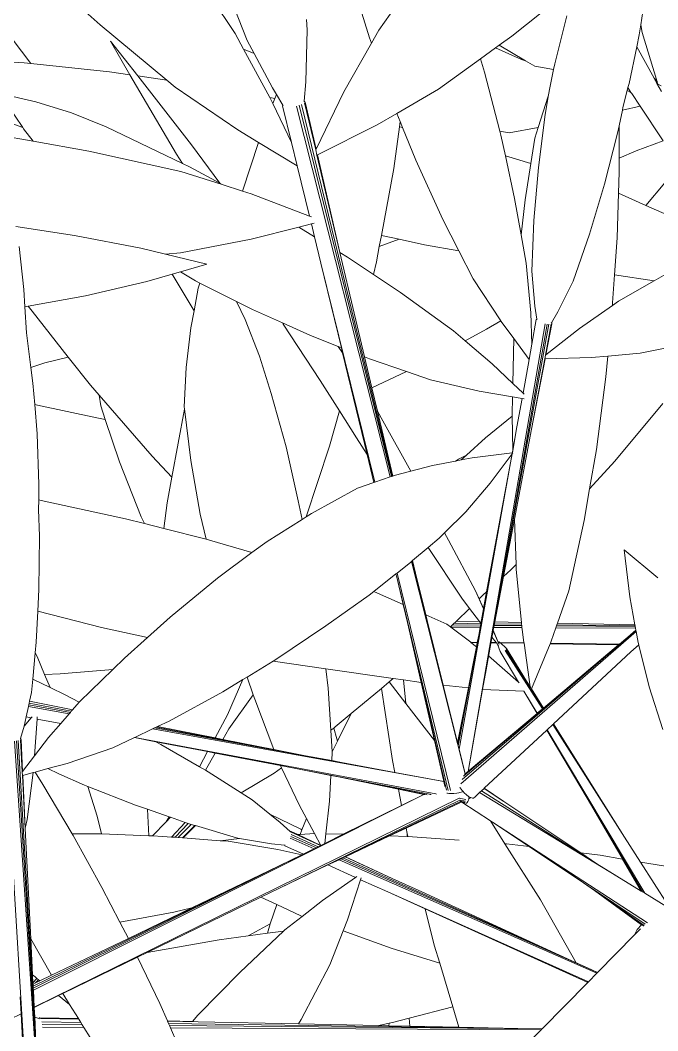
# Model space of a CAD drawing. Header units: millimetres. Extents: x 17 to 218440, y 21 to 53693.
# Drawn here: x 37611 to 37743.6, y 25569.2 to 25779.5 of the extents above; entities that cross this region are included whole.
import ezdxf

# ---------------------------------------------------------------- set-up
doc = ezdxf.new("R2010")
doc.units = ezdxf.units.MM
doc.header["$MEASUREMENT"] = 0
doc.layers.add('Edges', color=7, linetype='Continuous', lineweight=18)

# ---------------------------------------------------------------- blocks, each defined once
blk = doc.blocks.new('BAMBOOPLAN')
at = {"layer": 'Edges'}
for p, q in [((3.9965, 7.2638), (4.1568, 7.0233)), ((4.7384, 7.2533), (4.5832, 7.0334)), ((3.545, 7.2378), (3.7554, 7.0493)), ((4.1096, 7.2121), (4.1923, 7.0028)), ((4.499, 7.1957), (4.5559, 7.0104)), ((5.3798, 7.1674), (5.3618, 7.0491)), ((5.1048, 7.1164), (4.9785, 7.016)), ((4.3681, 7.0657), (4.3709, 7.0351)), ((5.1426, 7.0765), (5.1062, 6.9331)), ((3.4656, 7.0443), (3.5491, 6.9341)), ((3.7554, 7.0493), (3.9538, 6.8851)), ((4.3709, 7.0351), (4.3666, 6.88)), ((4.5832, 7.0334), (4.5614, 6.9948)), ((5.3618, 7.0491), (5.3573, 7.02)), ((5.3618, 7.0491), (5.3666, 7.0272)), ((4.1568, 7.0233), (4.1817, 6.9773)), ((4.1923, 7.0028), (4.2128, 6.9642)), ((4.5559, 7.0104), (4.5614, 6.9948)), ((4.9785, 7.016), (4.9408, 6.9887)), ((5.3573, 7.02), (5.3499, 6.9842)), ((5.3666, 7.0272), (5.4086, 6.8874)), ((3.7863, 7.0008), (3.844, 6.9007)), ((3.7863, 7.0008), (3.8671, 6.8974)), ((4.1817, 6.9773), (4.2128, 6.9642)), ((4.1817, 6.9773), (4.2598, 6.8331)), ((4.5614, 6.9948), (4.48, 6.8501)), ((4.9304, 6.9811), (4.8855, 6.9485)), ((4.9408, 6.9887), (4.9304, 6.9811)), ((4.9304, 6.9811), (5.0072, 6.9461)), ((4.9408, 6.9887), (5.0191, 6.9428)), ((5.3499, 6.9842), (5.3271, 6.8751)), ((5.3499, 6.9842), (5.4015, 6.8914)), ((3.2764, 6.9535), (3.5294, 6.9362)), ((4.2128, 6.9642), (4.2671, 6.862)), ((4.8855, 6.9485), (4.7607, 6.8579)), ((4.8855, 6.9485), (4.8977, 6.9087)), ((5.0072, 6.9461), (5.0191, 6.9428)), ((5.0191, 6.9428), (5.0475, 6.9262)), ((3.5294, 6.9362), (3.5491, 6.9341)), ((3.5491, 6.9341), (3.783, 6.9094)), ((5.0475, 6.9262), (5.1029, 6.9169)), ((5.1029, 6.9169), (5.0915, 6.8624)), ((5.1062, 6.9331), (5.1029, 6.9169)), ((3.783, 6.9094), (3.844, 6.9007)), ((3.844, 6.9007), (3.8828, 6.8334)), ((3.8671, 6.8974), (3.9538, 6.8851)), ((4.0271, 6.6926), (3.8671, 6.8974)), ((3.9538, 6.8851), (3.9785, 6.8646)), ((4.8977, 6.9087), (4.9433, 6.7336)), ((5.4015, 6.8914), (5.4086, 6.8874)), ((5.4015, 6.8914), (5.4024, 6.8897)), ((5.4024, 6.8897), (5.409, 6.8861)), ((5.4024, 6.8897), (5.404, 6.8868)), ((5.404, 6.8868), (5.4054, 6.8842)), ((5.4054, 6.8842), (5.4103, 6.8815)), ((5.4054, 6.8842), (5.4102, 6.8755)), ((5.4086, 6.8874), (5.409, 6.8861)), ((5.409, 6.8861), (5.4103, 6.8815)), ((3.9785, 6.8646), (4.1644, 6.7373)), ((4.2671, 6.862), (4.2791, 6.8423)), ((4.3666, 6.88), (4.3615, 6.8225)), ((4.7607, 6.8579), (4.6374, 6.7863)), ((5.0915, 6.8624), (5.088, 6.8416)), ((5.322, 6.8547), (5.309, 6.8034)), ((5.324, 6.8627), (5.322, 6.8547)), ((5.322, 6.8547), (5.333, 6.8488)), ((5.3271, 6.8751), (5.324, 6.8627)), ((5.324, 6.8627), (5.333, 6.8488)), ((5.4102, 6.8755), (5.423, 6.8685)), ((5.4102, 6.8755), (5.4235, 6.8509)), ((5.4103, 6.8815), (5.4122, 6.8753)), ((3.456, 6.8457), (3.5639, 6.8205)), ((3.456, 6.8457), (3.5251, 6.7439)), ((3.8828, 6.8334), (3.9826, 6.6652)), ((4.2598, 6.8331), (4.2746, 6.8305)), ((4.2598, 6.8331), (4.2638, 6.8257)), ((4.2638, 6.8257), (4.2688, 6.8152)), ((4.2746, 6.8305), (4.2688, 6.8152)), ((4.2791, 6.8423), (4.2746, 6.8305)), ((4.2791, 6.8423), (4.2984, 6.8107)), ((4.3615, 6.8225), (4.3613, 6.8201)), ((4.3637, 6.8212), (4.3615, 6.8225)), ((4.48, 6.8501), (4.397, 6.6795)), ((5.0864, 6.8375), (5.0573, 6.7441)), ((5.088, 6.8416), (5.0779, 6.7825)), ((5.088, 6.8416), (5.0864, 6.8375)), ((5.333, 6.8488), (5.3351, 6.8455)), ((5.3351, 6.8455), (5.3599, 6.8081)), ((3.5639, 6.8205), (3.6698, 6.7874)), ((4.2688, 6.8152), (4.3236, 6.6992)), ((4.2968, 6.8084), (4.2984, 6.8107)), ((4.2968, 6.8084), (4.3236, 6.6992)), ((4.2984, 6.8107), (4.2995, 6.8088)), ((4.6172, 5.705), (4.3384, 6.8081)), ((4.6208, 5.7063), (4.3466, 6.8102)), ((4.6228, 5.707), (4.3538, 6.8125)), ((4.3631, 6.8173), (4.3961, 6.6776)), ((4.3646, 6.8195), (4.3637, 6.8212)), ((4.3646, 6.8195), (4.397, 6.6795)), ((5.3073, 6.7954), (5.2974, 6.7487)), ((5.3073, 6.7954), (5.3599, 6.8081)), ((5.309, 6.8034), (5.3073, 6.7954)), ((5.3599, 6.8081), (5.4284, 6.7047)), ((3.6698, 6.7874), (3.7733, 6.7463)), ((4.6374, 6.7863), (4.5789, 6.7523)), ((4.6374, 6.7863), (4.647, 6.7625)), ((4.647, 6.7625), (4.6448, 6.7466)), ((4.647, 6.7625), (4.6543, 6.7442)), ((5.0779, 6.7825), (5.0577, 6.6254)), ((3.4895, 6.7572), (3.5251, 6.7439)), ((3.5251, 6.7439), (3.5274, 6.7406)), ((3.5274, 6.7406), (3.556, 6.7033)), ((3.7733, 6.7463), (3.8741, 6.6975)), ((4.1644, 6.7373), (4.2262, 6.6998)), ((4.5789, 6.7523), (4.4008, 6.6628)), ((4.6448, 6.7466), (4.6278, 6.6227)), ((4.6448, 6.7466), (4.6543, 6.7442)), ((4.6543, 6.7442), (4.6934, 6.6473)), ((4.9433, 6.7336), (4.9712, 6.7288)), ((4.9433, 6.7336), (4.9465, 6.7215)), ((4.9712, 6.7288), (5.0573, 6.7441)), ((5.0573, 6.7441), (5.0475, 6.7125)), ((5.2974, 6.7487), (5.2928, 6.7269)), ((5.2974, 6.7487), (5.2977, 6.6535)), ((3.453, 6.7216), (3.556, 6.7033)), ((3.556, 6.7033), (3.7215, 6.6739)), ((4.9465, 6.7215), (4.9598, 6.6597)), ((5.0475, 6.7125), (5.0355, 6.6374)), ((5.2928, 6.7269), (5.2544, 6.5757)), ((5.3481, 6.6748), (5.4284, 6.7047)), ((3.7215, 6.6739), (3.9953, 6.6137)), ((3.8741, 6.6975), (3.9996, 6.6372)), ((4.0271, 6.6926), (4.1106, 6.5783)), ((4.2262, 6.6998), (4.1786, 6.555)), ((4.2262, 6.6998), (4.3405, 6.6303)), ((4.3236, 6.6992), (4.3405, 6.6303)), ((4.397, 6.6795), (4.3961, 6.6776)), ((4.3961, 6.6776), (4.3997, 6.6623)), ((5.2977, 6.6535), (5.3481, 6.6748)), ((3.9826, 6.6652), (3.9996, 6.6372)), ((4.4008, 6.6628), (4.3997, 6.6623)), ((4.3997, 6.6623), (4.472, 6.3557)), ((4.4008, 6.6628), (4.468, 6.3727)), ((4.6934, 6.6473), (4.7737, 6.4704)), ((4.9598, 6.6597), (5.0355, 6.6374)), ((4.9598, 6.6597), (4.987, 6.5329)), ((5.2977, 6.6535), (5.2979, 6.6117)), ((3.9953, 6.6137), (4.1176, 6.5745)), ((3.9996, 6.6372), (4.0206, 6.6272)), ((4.0206, 6.6272), (4.1106, 6.5783)), ((4.3405, 6.6303), (4.3773, 6.4805)), ((4.6278, 6.6227), (4.5912, 6.4235)), ((5.0355, 6.6374), (5.0182, 6.5289)), ((5.0577, 6.6254), (5.0438, 6.4675)), ((5.2979, 6.6117), (5.296, 6.5487)), ((4.1106, 6.5783), (4.1176, 6.5745)), ((4.1176, 6.5745), (4.1786, 6.555)), ((4.1786, 6.555), (4.2043, 6.5467)), ((5.2544, 6.5757), (5.2099, 6.4268)), ((5.3772, 6.5124), (5.4338, 6.5799)), ((4.2043, 6.5467), (4.3773, 6.4805)), ((4.987, 6.5329), (5.0064, 6.4253)), ((5.0182, 6.5289), (5.0064, 6.4253)), ((5.296, 6.5487), (5.292, 6.4157)), ((5.296, 6.5487), (5.3772, 6.5124)), ((5.3772, 6.5124), (5.4949, 6.4599)), ((4.3773, 6.4805), (4.3832, 6.4783)), ((4.7737, 6.4704), (4.8215, 6.3772)), ((5.0438, 6.4675), (5.0382, 6.3173)), ((3.6795, 6.4234), (3.5049, 6.4493)), ((4.2037, 6.4119), (4.3454, 6.4478)), ((4.3454, 6.4478), (4.383, 6.4573)), ((4.3454, 6.4478), (4.3924, 6.419)), ((4.383, 6.4573), (4.3913, 6.4594)), ((4.383, 6.4573), (4.3924, 6.419)), ((3.876, 6.3852), (3.6795, 6.4234)), ((3.9943, 6.3717), (4.2037, 6.4119)), ((4.3924, 6.419), (4.4116, 6.3408)), ((4.5912, 6.4235), (4.585, 6.3901)), ((4.585, 6.3901), (4.6439, 6.412)), ((4.5912, 6.4235), (4.6439, 6.412)), ((4.6439, 6.412), (4.7197, 6.3955)), ((5.0064, 6.4253), (5.0216, 6.3407)), ((5.2099, 6.4268), (5.161, 6.2872)), ((5.292, 6.4157), (5.2842, 6.3056)), ((3.5145, 6.3901), (3.5286, 6.2624)), ((3.9493, 6.3676), (3.876, 6.3852)), ((3.9493, 6.3676), (3.9943, 6.3717)), ((4.468, 6.3727), (4.4906, 6.3589)), ((4.468, 6.3727), (4.472, 6.3557)), ((4.585, 6.3901), (4.5766, 6.3445)), ((4.7197, 6.3955), (4.8215, 6.3772)), ((4.8215, 6.3772), (4.8639, 6.2945)), ((4.0719, 6.3381), (3.9493, 6.3676)), ((4.472, 6.3557), (4.5413, 6.0619)), ((4.4906, 6.3589), (4.5679, 6.3069)), ((4.5766, 6.3445), (4.5679, 6.3069)), ((3.9937, 6.3153), (3.969, 6.3081)), ((4.0719, 6.3381), (3.9937, 6.3153)), ((3.9937, 6.3153), (4.0385, 6.2878)), ((4.4116, 6.3408), (4.5714, 5.6895)), ((4.4116, 6.3408), (4.4723, 6.0892)), ((5.0216, 6.3407), (5.0352, 6.1926)), ((5.0382, 6.3173), (5.0472, 6.2129)), ((5.457, 6.32), (5.4021, 6.2886)), ((3.894, 6.2863), (3.712, 6.2436)), ((3.969, 6.3081), (3.894, 6.2863)), ((3.969, 6.3081), (4.0346, 6.1993)), ((4.0385, 6.2878), (4.0511, 6.2815)), ((4.0511, 6.2815), (4.0471, 6.2661)), ((4.0511, 6.2815), (4.1607, 6.2265)), ((4.5679, 6.3069), (4.6478, 6.2532)), ((4.8639, 6.2945), (4.9457, 6.1694)), ((5.161, 6.2872), (5.1156, 6.1961)), ((5.2842, 6.3056), (5.2783, 6.2226)), ((5.2842, 6.3056), (5.4021, 6.2886)), ((5.4021, 6.2886), (5.2961, 6.228)), ((3.5286, 6.2624), (3.5316, 6.2111)), ((4.0471, 6.2661), (4.0346, 6.1993)), ((4.6478, 6.2532), (4.8052, 6.1396)), ((3.712, 6.2436), (3.5417, 6.2129)), ((4.1607, 6.2265), (4.1861, 6.1732)), ((4.1607, 6.2265), (4.2082, 6.2028)), ((5.2961, 6.228), (5.2776, 6.2151)), ((5.2783, 6.2226), (5.2776, 6.2151)), ((3.5417, 6.2129), (3.5316, 6.2111)), ((3.5316, 6.2111), (3.5363, 6.1335)), ((3.5417, 6.2129), (3.5528, 6.1976)), ((3.5528, 6.1976), (3.6607, 6.0616)), ((4.0346, 6.1993), (4.025, 6.1484)), ((4.2082, 6.2028), (4.2968, 6.1631)), ((5.0352, 6.1926), (5.0384, 6.1002)), ((5.0472, 6.2129), (5.053, 6.1741)), ((5.1156, 6.1961), (5.0967, 6.1636)), ((5.2776, 6.2151), (5.1797, 6.1469)), ((4.1861, 6.1732), (4.2288, 6.0643)), ((4.2968, 6.1631), (4.2992, 6.1594)), ((4.2968, 6.1631), (4.3808, 6.1255)), ((4.9033, 6.144), (4.9457, 6.1694)), ((4.9457, 6.1694), (4.9473, 6.1669)), ((4.9473, 6.1669), (4.9843, 6.1166)), ((5.0515, 6.1731), (5.0384, 6.1002)), ((5.053, 6.1741), (5.0515, 6.1731)), ((5.053, 6.1741), (5.0532, 6.1723)), ((5.0967, 6.1636), (5.0957, 6.162)), ((5.0977, 6.1623), (5.0967, 6.1636)), ((5.0977, 6.1608), (5.0977, 6.1623)), ((3.5363, 6.1335), (3.5494, 6.0305)), ((4.025, 6.1484), (4.0111, 6.0308)), ((4.2992, 6.1594), (4.4096, 5.9919)), ((4.8052, 6.1396), (4.8398, 6.11)), ((4.8398, 6.11), (4.9033, 6.144)), ((4.8488, 4.8292), (5.0776, 6.1604)), ((4.9022, 5.1313), (5.0835, 6.1595)), ((4.9198, 5.2282), (5.0888, 6.159)), ((5.0961, 6.1597), (5.0786, 6.0669)), ((5.0977, 6.1608), (5.0797, 6.0678)), ((5.1797, 6.1469), (5.0797, 6.0678)), ((4.3808, 6.1255), (4.4624, 6.0932)), ((4.8398, 6.11), (4.92, 6.0415)), ((4.9843, 6.1166), (4.9816, 5.9828)), ((4.9843, 6.1166), (5.0302, 6.0542)), ((5.5442, 6.1101), (5.3606, 6.0727)), ((4.4624, 6.0932), (4.4758, 6.0745)), ((4.4624, 6.0932), (4.4723, 6.0892)), ((4.4723, 6.0892), (4.4758, 6.0745)), ((4.4758, 6.0745), (4.5488, 5.7719)), ((5.0384, 6.1002), (5.0302, 6.0542)), ((5.3606, 6.0727), (5.2637, 6.0645)), ((3.5494, 6.0305), (3.5907, 6.0445)), ((3.5907, 6.0445), (3.6607, 6.0616)), ((3.6607, 6.0616), (3.7268, 5.9782)), ((4.2288, 6.0643), (4.2636, 5.9533)), ((4.5413, 6.0619), (4.5561, 6.056)), ((4.5413, 6.0619), (4.563, 5.9699)), ((4.5561, 6.056), (4.6653, 6.0185)), ((4.92, 6.0415), (4.9816, 5.9828)), ((5.0302, 6.0542), (5.0121, 5.9538)), ((5.0776, 6.0567), (5.0369, 5.8469)), ((5.0766, 6.0567), (5.0369, 5.8469)), ((5.0786, 6.0669), (5.0766, 6.0567)), ((5.0776, 6.0567), (5.0766, 6.0567)), ((5.2156, 6.0604), (5.0776, 6.0567)), ((5.0797, 6.0678), (5.0786, 6.0669)), ((5.2637, 6.0645), (5.2156, 6.0604)), ((5.2637, 6.0645), (5.258, 6.0028)), ((3.5494, 6.0305), (3.5553, 5.9835)), ((4.0111, 6.0308), (4.0053, 5.9136)), ((4.563, 5.9699), (4.6653, 6.0185)), ((4.6653, 6.0185), (4.7374, 5.9938)), ((3.5553, 5.9835), (3.5608, 5.9203)), ((4.4096, 5.9919), (4.4663, 5.9018)), ((4.7374, 5.9938), (4.8822, 5.9602)), ((4.9816, 5.9828), (5.0121, 5.9538)), ((5.258, 6.0028), (5.23, 5.7868)), ((3.7268, 5.9782), (3.7528, 5.9481)), ((4.2636, 5.9533), (4.3079, 5.7944)), ((4.563, 5.9699), (4.5793, 5.9005)), ((4.8822, 5.9602), (4.9808, 5.9432)), ((5.0121, 5.9538), (5.0152, 5.9508)), ((3.7528, 5.9481), (3.757, 5.9169)), ((3.7528, 5.9481), (3.91, 5.7666)), ((4.9808, 5.9432), (4.9798, 5.8901)), ((4.9808, 5.9432), (5.0093, 5.9382)), ((5.0093, 5.9382), (4.9942, 5.8542)), ((5.0093, 5.9382), (5.0152, 5.9372)), ((5.4279, 5.9233), (5.2848, 5.7516)), ((3.5608, 5.9203), (3.5691, 5.9182)), ((3.5608, 5.9203), (3.5683, 5.8329)), ((3.5691, 5.9182), (3.7453, 5.8805)), ((3.757, 5.9169), (3.7707, 5.8761)), ((4.0057, 5.9062), (3.9685, 5.7041)), ((4.0053, 5.9136), (4.006, 5.9075)), ((4.006, 5.9075), (4.0057, 5.9062)), ((4.006, 5.9075), (4.0245, 5.7534)), ((4.4663, 5.9018), (4.4368, 5.7963)), ((4.4663, 5.9018), (4.5167, 5.8217)), ((4.5793, 5.9005), (4.5959, 5.8716)), ((4.5793, 5.9005), (4.6248, 5.7076)), ((3.7453, 5.8805), (3.7707, 5.8761)), ((3.7707, 5.8761), (3.8129, 5.7499)), ((4.5959, 5.8716), (4.679, 5.7223)), ((4.9798, 5.8858), (4.9006, 5.8212)), ((4.9798, 5.8901), (4.9798, 5.8858)), ((4.9798, 5.8858), (4.9814, 5.7842)), ((3.5683, 5.8329), (3.5732, 5.6828)), ((4.9942, 5.8542), (4.9804, 5.7768)), ((4.9942, 5.8542), (4.9814, 5.7842)), ((5.0369, 5.8469), (4.9863, 5.5796)), ((4.5167, 5.8217), (4.5488, 5.7719)), ((4.9006, 5.8212), (4.8437, 5.7695)), ((4.3079, 5.7944), (4.3442, 5.634)), ((4.4368, 5.7963), (4.3679, 5.5865)), ((4.5488, 5.7719), (4.5689, 5.6886)), ((4.9799, 5.7743), (4.8221, 4.8958)), ((4.98, 5.7768), (4.8607, 5.7618)), ((4.9794, 5.7737), (4.904, 5.3635)), ((4.9794, 5.7737), (4.9149, 5.6863)), ((4.9799, 5.7743), (4.9794, 5.7737)), ((4.9819, 5.777), (4.9799, 5.7743)), ((4.9814, 5.7842), (4.98, 5.7768)), ((4.9804, 5.7768), (4.98, 5.7768)), ((4.9819, 5.777), (4.9804, 5.7768)), ((5.23, 5.7868), (5.21, 5.6692)), ((3.8129, 5.7499), (3.8773, 5.5859)), ((3.91, 5.7666), (3.9685, 5.7041)), ((4.0245, 5.7534), (4.0521, 5.594)), ((4.8113, 5.7523), (4.7432, 5.7392)), ((4.8205, 5.7576), (4.8113, 5.7523)), ((4.8284, 5.7556), (4.8113, 5.7523)), ((4.8437, 5.7695), (4.8205, 5.7576)), ((4.8437, 5.7695), (4.8284, 5.7556)), ((4.8607, 5.7618), (4.8284, 5.7556)), ((5.2848, 5.7516), (5.21, 5.6692)), ((4.679, 5.7223), (4.6295, 5.7092)), ((4.7432, 5.7392), (4.679, 5.7223)), ((3.5732, 5.6828), (3.5728, 5.6366)), ((3.9685, 5.7041), (3.9546, 5.628)), ((4.5689, 5.6886), (4.5201, 5.672)), ((4.5714, 5.6895), (4.5689, 5.6886)), ((4.6172, 5.705), (4.5714, 5.6895)), ((4.6208, 5.7063), (4.6172, 5.705)), ((4.6228, 5.707), (4.6208, 5.7063)), ((4.6248, 5.7076), (4.6228, 5.707)), ((4.6295, 5.7092), (4.6248, 5.7076)), ((4.9149, 5.6863), (4.8418, 5.6016)), ((4.5201, 5.672), (4.3834, 5.5963)), ((5.21, 5.6692), (5.1941, 5.5751)), ((3.5728, 5.6366), (3.5725, 5.6079)), ((3.5728, 5.6366), (3.5797, 5.6354)), ((3.5797, 5.6354), (3.831, 5.5808)), ((3.9546, 5.628), (3.9441, 5.5519)), ((4.3442, 5.634), (4.3555, 5.5788)), ((3.5725, 5.6079), (3.5749, 5.5286)), ((4.0521, 5.594), (4.0706, 5.5197)), ((4.3834, 5.5963), (4.3679, 5.5865)), ((4.8418, 5.6016), (4.7787, 5.5389)), ((3.831, 5.5808), (3.8868, 5.5666)), ((3.8773, 5.5859), (3.8868, 5.5666)), ((3.8868, 5.5666), (3.9441, 5.5519)), ((4.3555, 5.5788), (4.2512, 5.5133)), ((4.3679, 5.5865), (4.3555, 5.5788)), ((4.9863, 5.5796), (4.954, 5.4089)), ((4.9863, 5.5796), (4.9913, 5.4441)), ((5.1941, 5.5751), (5.1478, 5.3662)), ((3.9441, 5.5519), (4.0706, 5.5197)), ((4.7787, 5.5389), (4.7628, 5.5232)), ((4.7787, 5.5389), (4.7906, 5.5169)), ((3.5749, 5.5286), (3.5734, 5.3704)), ((4.0706, 5.5197), (4.0803, 5.5172)), ((4.0803, 5.5172), (4.2065, 5.4801)), ((4.2512, 5.5133), (4.2065, 5.4801)), ((4.7628, 5.5232), (4.7301, 5.4953)), ((4.7906, 5.5169), (4.8708, 5.3667)), ((4.2065, 5.4801), (4.1045, 5.4041)), ((4.7301, 5.4953), (4.6841, 5.4562)), ((4.8304, 5.3442), (4.7301, 5.4953)), ((5.3129, 5.4878), (5.3295, 5.3485)), ((5.3129, 5.4878), (5.4128, 5.4047)), ((4.6782, 5.4513), (4.6378, 5.4192)), ((4.6808, 5.4534), (4.6782, 5.4513)), ((4.6831, 5.4554), (4.6808, 5.4534)), ((4.8404, 4.8221), (4.6808, 5.4534)), ((4.6839, 5.456), (4.6831, 5.4554)), ((4.7273, 5.2777), (4.6831, 5.4554)), ((4.6841, 5.4562), (4.6839, 5.456)), ((4.6929, 5.4191), (4.6839, 5.456)), ((4.6841, 5.4562), (4.6929, 5.4191)), ((4.9913, 5.4441), (4.9763, 5.4292)), ((4.9913, 5.4441), (4.9919, 5.4297)), ((4.6345, 5.4166), (4.5683, 5.3641)), ((4.6378, 5.4192), (4.6345, 5.4166)), ((4.6345, 5.4166), (4.6368, 5.4069)), ((4.6378, 5.4192), (4.7965, 4.7725)), ((4.723, 5.2953), (4.6929, 5.4191)), ((4.9763, 5.4292), (4.954, 5.4089)), ((4.9919, 5.4297), (5.0073, 5.272)), ((4.1045, 5.4041), (3.9631, 5.2881)), ((4.6368, 5.4069), (4.7898, 4.7727)), ((4.6559, 5.3252), (4.6368, 5.4069)), ((4.954, 5.4089), (4.9284, 5.2737)), ((3.5734, 5.3704), (3.5702, 5.3058)), ((4.5545, 5.3533), (4.4257, 5.262)), ((4.5683, 5.3641), (4.5545, 5.3533)), ((4.5683, 5.3641), (4.5703, 5.3634)), ((4.5703, 5.3634), (4.6559, 5.3252)), ((4.8708, 5.3667), (4.8946, 5.3126)), ((4.8708, 5.3667), (4.8819, 5.3425)), ((4.8939, 5.3544), (4.8819, 5.3425)), ((4.904, 5.3635), (4.8939, 5.3544)), ((4.904, 5.3635), (4.8949, 5.314)), ((5.1478, 5.3662), (5.1145, 5.2697)), ((4.6684, 5.2718), (4.6559, 5.3252)), ((4.8304, 5.3442), (4.8531, 5.3141)), ((4.8819, 5.3425), (4.8949, 5.314)), ((5.3295, 5.3485), (5.3447, 5.2648)), ((3.5702, 5.3058), (3.5656, 5.2132)), ((3.5702, 5.3058), (3.7589, 5.2577)), ((4.723, 5.2953), (4.7854, 5.2675)), ((4.7273, 5.2777), (4.723, 5.2953)), ((4.8531, 5.3141), (4.8144, 5.2761)), ((4.8531, 5.3141), (4.8829, 5.2746)), ((4.8946, 5.3126), (4.8867, 5.2695)), ((4.8949, 5.314), (4.8946, 5.3126)), ((3.9631, 5.2881), (3.8963, 5.2278)), ((4.4257, 5.262), (4.2749, 5.1603)), ((4.7092, 5.0938), (4.6684, 5.2718)), ((4.785, 4.7734), (4.6684, 5.2718)), ((4.775, 5.0854), (4.7273, 5.2777)), ((4.7854, 5.2675), (4.7962, 5.2592)), ((4.8022, 5.2647), (4.7962, 5.2592)), ((4.8078, 5.2697), (4.8022, 5.2647)), ((4.8857, 5.2639), (4.8022, 5.2647)), ((4.8097, 5.2715), (4.8078, 5.2697)), ((4.8865, 5.2686), (4.8078, 5.2697)), ((4.8144, 5.2761), (4.8097, 5.2715)), ((4.8144, 5.2761), (4.8829, 5.2746)), ((4.8829, 5.2746), (4.8867, 5.2695)), ((4.8857, 5.2639), (4.8845, 5.2578)), ((4.8865, 5.2686), (4.8857, 5.2639)), ((4.8867, 5.2695), (4.8865, 5.2686)), ((4.9265, 5.2635), (4.9253, 5.2576)), ((4.9273, 5.2681), (4.9265, 5.2635)), ((5.0082, 5.2628), (4.9265, 5.2635)), ((4.9284, 5.2737), (4.9273, 5.2681)), ((5.0078, 5.2669), (4.9273, 5.2681)), ((4.9284, 5.2737), (5.0073, 5.272)), ((5.0073, 5.272), (5.0078, 5.2669)), ((5.0078, 5.2669), (5.0082, 5.2628)), ((5.0082, 5.2628), (5.0087, 5.2572)), ((5.1118, 5.2618), (5.11, 5.2567)), ((5.113, 5.2655), (5.1118, 5.2618)), ((5.3457, 5.2597), (5.1118, 5.2618)), ((5.1145, 5.2697), (5.113, 5.2655)), ((5.3452, 5.2622), (5.113, 5.2655)), ((5.1145, 5.2697), (5.3447, 5.2648)), ((5.3447, 5.2648), (5.3452, 5.2622)), ((5.3452, 5.2622), (5.3457, 5.2597)), ((5.3457, 5.2597), (5.3464, 5.2555)), ((3.7589, 5.2577), (3.8963, 5.2278)), ((4.7962, 5.2592), (4.7975, 5.2582)), ((4.8845, 5.2578), (4.7975, 5.2582)), ((4.7975, 5.2582), (4.8566, 5.2131)), ((4.8803, 5.2346), (4.8197, 4.9054)), ((5.3482, 5.2456), (4.827, 4.7923)), ((5.3477, 5.2487), (4.8316, 4.8051)), ((4.8761, 5.2129), (4.8803, 5.2346)), ((4.8845, 5.2578), (4.8803, 5.2346)), ((4.9234, 5.2473), (4.9198, 5.2282)), ((4.9237, 5.2488), (4.9234, 5.2473)), ((4.9234, 5.2473), (4.9404, 5.2087)), ((4.9253, 5.2576), (4.9237, 5.2488)), ((4.9237, 5.2488), (4.9386, 5.2135)), ((5.0087, 5.2572), (4.9253, 5.2576)), ((5.0087, 5.2572), (5.0092, 5.2521)), ((5.0092, 5.2521), (5.015, 5.2112)), ((5.11, 5.2567), (5.0962, 5.2167)), ((5.3464, 5.2555), (5.11, 5.2567)), ((5.3233, 5.2286), (5.3476, 5.2492)), ((5.3464, 5.2555), (5.3476, 5.2492)), ((5.3476, 5.2492), (5.3477, 5.2487)), ((5.3477, 5.2487), (5.3482, 5.2456)), ((5.3482, 5.2456), (5.3542, 5.2128)), ((3.5656, 5.2132), (3.5626, 5.1816)), ((3.8963, 5.2278), (3.8274, 5.1656)), ((4.8356, 4.8146), (5.3233, 5.2286)), ((4.8566, 5.2131), (4.8761, 5.2129)), ((4.8566, 5.2131), (4.8571, 5.2127)), ((4.8571, 5.2127), (4.876, 5.2124)), ((4.8571, 5.2127), (4.8737, 5.2)), ((4.863, 5.1447), (4.8737, 5.2)), ((4.8737, 5.2), (4.876, 5.2124)), ((4.876, 5.2124), (4.8761, 5.2129)), ((4.9096, 5.1725), (4.9168, 5.2118)), ((4.9168, 5.2118), (4.9169, 5.2124)), ((4.9168, 5.2118), (4.9331, 5.2115)), ((4.9169, 5.2124), (4.9195, 5.2266)), ((4.9169, 5.2124), (4.9326, 5.2122)), ((4.9198, 5.2282), (4.9195, 5.2266)), ((4.9198, 5.2282), (4.9326, 5.2122)), ((4.9326, 5.2122), (4.9331, 5.2115)), ((4.9331, 5.2115), (4.9363, 5.2076)), ((4.9443, 5.1858), (4.9363, 5.2076)), ((4.9363, 5.2076), (4.9376, 5.2059)), ((4.9385, 5.2047), (4.9393, 5.2038)), ((4.9392, 5.2138), (4.9386, 5.2135)), ((4.9386, 5.2135), (4.9392, 5.2121)), ((4.94, 5.214), (4.9392, 5.2138)), ((4.9392, 5.2121), (4.9414, 5.2121)), ((4.9392, 5.2121), (4.9395, 5.2114)), ((4.9395, 5.2114), (4.9406, 5.2114)), ((4.9395, 5.2114), (4.9411, 5.2076)), ((4.9408, 5.2142), (4.94, 5.214)), ((4.9415, 5.2142), (4.9408, 5.2142)), ((4.9419, 5.214), (4.9415, 5.2142)), ((4.944, 5.2121), (4.9419, 5.214)), ((4.9439, 5.2121), (4.944, 5.2121)), ((4.9441, 5.2121), (4.944, 5.2121)), ((4.9441, 5.2121), (5.015, 5.2112)), ((4.9449, 5.2113), (4.9441, 5.2121)), ((4.9448, 5.2113), (4.9449, 5.2113)), ((4.9449, 5.2113), (5.0152, 5.2102)), ((4.9618, 5.196), (4.9449, 5.2113)), ((4.9449, 5.2113), (4.9449, 5.2113)), ((5.015, 5.2112), (5.0152, 5.2102)), ((5.0152, 5.2102), (5.0335, 5.0806)), ((5.093, 5.2089), (5.0374, 5.0744)), ((5.0729, 5.0177), (5.2961, 5.2057)), ((5.0935, 5.2103), (5.093, 5.2089)), ((5.093, 5.2089), (5.2961, 5.2057)), ((5.0962, 5.2167), (5.0935, 5.2103)), ((5.0935, 5.2103), (5.2986, 5.2078)), ((5.2961, 5.2057), (5.2986, 5.2078)), ((5.2986, 5.2078), (5.3233, 5.2286)), ((5.3328, 5.1844), (5.356, 5.2059)), ((5.3328, 5.1844), (5.3549, 5.2047)), ((5.3542, 5.2128), (5.356, 5.2059)), ((5.3549, 5.2047), (5.356, 5.2058)), ((5.3549, 5.2047), (5.3563, 5.2047)), ((5.356, 5.2059), (5.356, 5.2058)), ((5.356, 5.2058), (5.3563, 5.2047)), ((5.3563, 5.2047), (5.3872, 5.0809)), ((3.5626, 5.1816), (3.5551, 5.1032)), ((3.5626, 5.1816), (3.5678, 5.1707)), ((3.5678, 5.1707), (3.5904, 5.1174)), ((4.9022, 5.1313), (4.9096, 5.1725)), ((4.9096, 5.1725), (4.9988, 5.0946)), ((4.9442, 5.1871), (4.9443, 5.187)), ((4.9443, 5.1858), (4.9988, 5.0946)), ((5.0702, 5.0155), (4.9595, 5.1888)), ((5.0714, 5.0165), (4.9611, 5.1905)), ((4.9626, 5.195), (4.9618, 5.196)), ((4.9626, 5.195), (5.0226, 5.098)), ((4.9627, 5.1937), (5.0226, 5.098)), ((5.1026, 4.9703), (5.3328, 5.1844)), ((3.8274, 5.1656), (3.7929, 5.1322)), ((4.2691, 5.1568), (4.192, 5.1099)), ((4.2749, 5.1603), (4.2691, 5.1568)), ((4.2691, 5.1568), (4.4262, 5.1344)), ((4.8183, 4.9111), (4.863, 5.1447)), ((4.8498, 5.0774), (4.863, 5.1447)), ((3.5904, 5.1174), (3.6368, 5.1193)), ((3.5904, 5.1174), (3.607, 5.0783)), ((3.6368, 5.1193), (3.7929, 5.1322)), ((3.7929, 5.1322), (3.6947, 5.0372)), ((4.192, 5.1099), (4.1791, 5.1021)), ((4.192, 5.1099), (4.2104, 5.0566)), ((4.4262, 5.1344), (4.4328, 5.0763)), ((4.4262, 5.1344), (4.6263, 5.1057)), ((4.8919, 5.0732), (4.9022, 5.1313)), ((3.5551, 5.1032), (3.5514, 5.064)), ((3.5551, 5.1032), (3.607, 5.0783)), ((4.1791, 5.1021), (4.1195, 5.0658)), ((4.1791, 5.1021), (4.1342, 4.997)), ((4.6147, 5.096), (4.591, 5.0762)), ((4.6263, 5.1057), (4.6147, 5.096)), ((4.6147, 5.096), (4.6642, 5.0315)), ((4.6263, 5.1057), (4.6566, 5.1013)), ((4.6642, 5.0315), (4.6566, 5.1013)), ((4.6566, 5.1013), (4.7092, 5.0938)), ((4.7486, 4.9214), (4.7092, 5.0938)), ((4.775, 5.0854), (4.8498, 5.0774)), ((4.8176, 4.9139), (4.775, 5.0854)), ((4.9988, 5.0946), (5.0006, 5.0931)), ((5.0226, 5.098), (5.0335, 5.0806)), ((5.0335, 5.0806), (5.0356, 5.0774)), ((5.3872, 5.0809), (5.4281, 4.9534)), ((3.5514, 5.064), (3.5457, 5.0383)), ((3.607, 5.0783), (3.6517, 5.0569)), ((3.6517, 5.0569), (3.6928, 5.0351)), ((4.1195, 5.0658), (3.96, 4.9789)), ((4.2104, 5.0566), (4.1376, 4.956)), ((4.2104, 5.0566), (4.2147, 5.0439)), ((4.4328, 5.0763), (4.4406, 4.9515)), ((4.591, 5.0762), (4.5016, 5.0015)), ((4.591, 5.0762), (4.6242, 4.8621)), ((4.8176, 4.9139), (4.8498, 5.0774)), ((4.8489, 4.8293), (4.8919, 5.0732)), ((4.8919, 5.0732), (5.0145, 5.0681)), ((5.0145, 5.0681), (5.0538, 5.0017)), ((5.0145, 5.0681), (5.0147, 5.0681)), ((5.0147, 5.0681), (5.0542, 5.002)), ((5.0147, 5.0681), (5.0157, 5.0681)), ((5.0374, 5.0744), (5.0373, 5.0741)), ((5.0374, 5.0744), (5.0729, 5.0177)), ((3.5422, 5.0222), (3.5353, 4.9911)), ((3.5433, 5.0276), (3.5422, 5.0222)), ((3.6629, 5.0004), (3.5422, 5.0222)), ((3.5443, 5.032), (3.5433, 5.0276)), ((3.6667, 5.0048), (3.5433, 5.0276)), ((3.5456, 5.0378), (3.5443, 5.032)), ((3.6696, 5.0082), (3.5443, 5.032)), ((3.5457, 5.0383), (3.5456, 5.0378)), ((3.5456, 5.0378), (3.6594, 5.0153)), ((3.5457, 5.0383), (3.6594, 5.0153)), ((3.6928, 5.0351), (3.6734, 5.0126)), ((3.6947, 5.0372), (3.6928, 5.0351)), ((4.2147, 5.0439), (4.2712, 4.8946)), ((4.6642, 5.0315), (4.7486, 4.9214)), ((3.5353, 4.9911), (3.5293, 4.9638)), ((3.5353, 4.9911), (3.5503, 4.9883)), ((3.5503, 4.9883), (3.5532, 4.9917)), ((3.5678, 4.985), (3.5683, 4.9915)), ((3.6629, 5.0004), (3.6381, 4.9717)), ((3.6594, 5.0153), (3.6734, 5.0126)), ((3.6667, 5.0048), (3.6629, 5.0004)), ((3.6696, 5.0082), (3.6667, 5.0048)), ((3.6734, 5.0126), (3.6696, 5.0082)), ((4.1342, 4.997), (4.097, 4.929)), ((4.5016, 5.0015), (4.4538, 4.9616)), ((4.4603, 4.9188), (4.5016, 5.0015)), ((4.8765, 4.8524), (5.0538, 5.0017)), ((5.0538, 5.0017), (5.0542, 5.002)), ((5.0542, 5.002), (5.0702, 5.0155)), ((5.0702, 5.0155), (5.0714, 5.0165)), ((5.0714, 5.0165), (5.0729, 5.0177)), ((3.5292, 4.9636), (3.5187, 4.9271)), ((3.5293, 4.9638), (3.5292, 4.9636)), ((3.5293, 4.9638), (3.5503, 4.9883)), ((3.5605, 4.8755), (3.5678, 4.985)), ((3.5678, 4.985), (3.6381, 4.9717)), ((3.6381, 4.9717), (3.6021, 4.93)), ((3.9213, 4.9604), (3.9171, 4.9584)), ((3.9261, 4.9627), (3.9213, 4.9604)), ((4.366, 4.8759), (3.9213, 4.9604)), ((3.96, 4.9789), (3.9261, 4.9627)), ((3.9261, 4.9627), (4.097, 4.929)), ((4.4538, 4.9616), (4.4494, 4.9582)), ((5.0837, 4.9527), (5.1004, 4.9683)), ((5.1004, 4.9683), (5.1014, 4.9692)), ((5.314, 4.6341), (5.1004, 4.9683)), ((5.1014, 4.9692), (5.1026, 4.9703)), ((5.2501, 4.7348), (5.1014, 4.9692)), ((5.1026, 4.9703), (5.2501, 4.7348)), ((3.6021, 4.93), (3.5605, 4.8755)), ((3.8571, 4.9298), (3.7928, 4.8991)), ((3.8583, 4.9304), (3.8571, 4.9298)), ((3.8571, 4.9298), (3.921, 4.9175)), ((3.9112, 4.9556), (3.8583, 4.9304)), ((3.8583, 4.9304), (4.7534, 4.7622)), ((3.9171, 4.9584), (3.9112, 4.9556)), ((4.7765, 4.7992), (3.9112, 4.9556)), ((4.4729, 4.8556), (3.9171, 4.9584)), ((4.097, 4.929), (4.12, 4.9245)), ((4.1376, 4.956), (4.12, 4.9245)), ((4.4494, 4.9582), (4.4406, 4.9515)), ((4.4406, 4.9515), (4.4447, 4.8874)), ((4.4494, 4.9582), (4.459, 4.9257)), ((4.8969, 4.7791), (5.083, 4.9522)), ((5.083, 4.9522), (5.0837, 4.9527)), ((5.083, 4.9522), (5.2154, 4.7282)), ((5.0837, 4.9527), (5.3743, 4.4668)), ((3.594, 3.5374), (3.5011, 4.9195)), ((3.5735, 3.8633), (3.5069, 4.9199)), ((3.5678, 3.9614), (3.5121, 4.9207)), ((3.5187, 4.9271), (3.5181, 4.9253)), ((3.5199, 4.926), (3.5187, 4.9271)), ((3.519, 4.9231), (3.5239, 4.8275)), ((3.5203, 4.9245), (3.5199, 4.926)), ((3.5203, 4.9245), (3.5247, 4.8287)), ((3.7928, 4.8991), (3.6568, 4.8531)), ((3.921, 4.9175), (3.9361, 4.9095)), ((3.921, 4.9175), (4.0745, 4.888)), ((3.9361, 4.9095), (4.0501, 4.8433)), ((4.12, 4.9245), (4.2712, 4.8946)), ((4.4447, 4.8874), (4.4603, 4.9188)), ((4.459, 4.9257), (4.4603, 4.9188)), ((4.7755, 4.804), (4.7486, 4.9214)), ((4.8183, 4.9111), (4.8176, 4.9139)), ((4.8197, 4.9054), (4.8183, 4.9111)), ((4.8221, 4.8958), (4.8197, 4.9054)), ((3.5605, 4.8755), (3.5247, 4.8287)), ((4.0745, 4.888), (4.0501, 4.8433)), ((4.0972, 4.8837), (4.0687, 4.8326)), ((4.0745, 4.888), (4.0972, 4.8837)), ((4.0972, 4.8837), (4.291, 4.8465)), ((4.2712, 4.8946), (4.366, 4.8759)), ((4.4434, 4.8612), (4.366, 4.8759)), ((4.4447, 4.8865), (4.4434, 4.8612)), ((4.4447, 4.8874), (4.4447, 4.8865)), ((4.8404, 4.8221), (4.8221, 4.8958)), ((3.6568, 4.8531), (3.6, 4.8376)), ((4.0501, 4.8433), (4.0687, 4.8326)), ((4.2941, 4.8399), (4.2729, 4.8239)), ((4.291, 4.8465), (4.2941, 4.8399)), ((4.291, 4.8465), (4.3617, 4.8329)), ((4.2941, 4.8399), (4.3474, 4.7275)), ((4.4729, 4.8556), (4.4434, 4.8612)), ((4.6314, 4.8263), (4.4729, 4.8556)), ((4.6242, 4.8621), (4.6314, 4.8263)), ((4.8391, 4.8209), (4.8765, 4.8524)), ((4.8489, 4.8293), (4.8765, 4.8524)), ((3.5247, 4.8287), (3.5239, 4.8275)), ((3.5239, 4.8275), (3.5244, 4.817)), ((3.5253, 4.8172), (3.5244, 4.817)), ((3.5244, 4.817), (3.5354, 4.6007)), ((3.556, 4.8256), (3.5253, 4.8172)), ((3.5253, 4.8172), (3.5326, 4.6602)), ((3.5384, 4.6859), (3.556, 4.8256)), ((3.5621, 4.8272), (3.556, 4.8256)), ((3.6, 4.8376), (3.5621, 4.8272)), ((3.5621, 4.8272), (3.5848, 4.7902)), ((3.6, 4.8376), (3.6323, 4.8221)), ((3.6323, 4.8221), (3.709, 4.7885)), ((4.0687, 4.8326), (4.0764, 4.8281)), ((4.0764, 4.8281), (4.1742, 4.7656)), ((4.2729, 4.8239), (4.1742, 4.7656)), ((4.4412, 4.817), (4.3617, 4.8329)), ((4.3617, 4.8329), (4.7354, 4.7611)), ((4.4412, 4.817), (4.4373, 4.7409)), ((4.4635, 4.8126), (4.4412, 4.817)), ((4.6416, 4.7762), (4.4635, 4.8126)), ((4.7257, 4.7603), (4.4635, 4.8126)), ((4.7765, 4.7995), (4.6314, 4.8263)), ((4.8355, 4.8146), (4.8356, 4.8146)), ((4.8385, 4.8204), (4.8391, 4.8209)), ((4.8404, 4.8221), (4.8488, 4.8292)), ((4.8404, 4.8221), (4.8404, 4.8221)), ((4.8488, 4.8292), (4.8489, 4.8293)), ((3.5848, 4.7902), (3.6725, 4.6436)), ((3.709, 4.7885), (3.7183, 4.7848)), ((3.7183, 4.7848), (3.7463, 4.6958)), ((3.7183, 4.7848), (3.8606, 4.7288)), ((4.7765, 4.7995), (4.7755, 4.804)), ((4.7765, 4.7992), (4.7765, 4.7995)), ((4.7777, 4.7941), (4.7765, 4.7992)), ((4.7778, 4.7935), (4.7777, 4.7941)), ((4.7779, 4.7932), (4.7778, 4.7935)), ((4.7786, 4.7901), (4.7779, 4.7932)), ((4.78, 4.7841), (4.7786, 4.7901)), ((4.824, 4.7826), (4.8255, 4.7802)), ((4.8255, 4.7802), (4.8309, 4.7729)), ((4.8316, 4.8051), (4.8315, 4.805)), ((4.8962, 4.7784), (4.8969, 4.7791)), ((4.8969, 4.7791), (4.9547, 4.7394)), ((4.7178, 4.7606), (3.5568, 4.1782)), ((3.5593, 4.1279), (4.8228, 4.7499)), ((4.1742, 4.7656), (4.207, 4.7446)), ((4.6416, 4.7762), (4.6513, 4.7281)), ((4.7172, 4.7608), (4.6416, 4.7762)), ((4.7172, 4.7608), (4.6513, 4.7281)), ((4.7178, 4.7606), (4.7172, 4.7608)), ((4.7206, 4.7601), (4.7178, 4.7606)), ((4.7273, 4.76), (4.7257, 4.7603)), ((4.7354, 4.7611), (4.7366, 4.7609)), ((4.7366, 4.7609), (4.7391, 4.7604)), ((4.7534, 4.7622), (4.7546, 4.762)), ((4.7855, 4.7649), (4.7872, 4.7642)), ((4.7872, 4.7642), (4.792, 4.7634)), ((4.792, 4.7634), (4.7987, 4.7633)), ((4.7987, 4.7633), (4.8066, 4.7638)), ((4.8066, 4.7638), (4.8152, 4.7648)), ((4.8152, 4.7648), (4.8212, 4.7659)), ((4.8212, 4.7659), (4.8241, 4.7665)), ((4.8225, 4.7492), (4.8227, 4.7492)), ((4.8227, 4.7492), (4.8426, 4.7454)), ((4.8228, 4.7499), (4.8232, 4.7501)), ((4.8241, 4.7665), (4.8325, 4.7685)), ((4.8309, 4.7729), (4.8343, 4.7691)), ((4.8325, 4.7685), (4.8343, 4.7691)), ((4.8343, 4.7691), (4.8371, 4.7659)), ((4.8371, 4.7659), (4.8437, 4.7597)), ((4.8437, 4.7597), (4.8503, 4.7547)), ((4.8503, 4.7547), (4.8518, 4.7539)), ((4.8506, 4.7481), (4.857, 4.7512)), ((4.8507, 4.7483), (4.8511, 4.7498)), ((4.8521, 4.7489), (4.8507, 4.7483)), ((4.8511, 4.7498), (4.8514, 4.7514)), ((4.8514, 4.7514), (4.8518, 4.7539)), ((4.8525, 4.7519), (4.8514, 4.7514)), ((4.8518, 4.7539), (4.8563, 4.7514)), ((4.8563, 4.7514), (4.857, 4.7512)), ((4.857, 4.7512), (4.8615, 4.7498)), ((4.8615, 4.7498), (4.8654, 4.7501)), ((4.8697, 4.7538), (4.8654, 4.7501)), ((4.8697, 4.7538), (4.8721, 4.756)), ((4.8721, 4.756), (4.883, 4.7662)), ((4.883, 4.7662), (4.8888, 4.7715)), ((5.2912, 4.5174), (4.883, 4.7662)), ((4.8888, 4.7715), (4.8962, 4.7784)), ((5.2319, 4.5548), (4.8888, 4.7715)), ((4.8962, 4.7784), (4.9547, 4.7394)), ((3.8606, 4.7288), (3.8958, 4.7165)), ((4.207, 4.7446), (4.2596, 4.702)), ((4.2864, 4.4814), (4.8247, 4.7436)), ((4.3474, 4.7275), (4.3681, 4.6894)), ((4.8267, 4.7396), (4.4071, 4.5391)), ((4.4373, 4.7409), (4.4265, 4.6438)), ((4.6513, 4.7281), (4.4779, 4.6421)), ((4.8259, 4.7366), (4.6649, 4.6607)), ((4.8246, 4.744), (4.8251, 4.7439)), ((4.8247, 4.7436), (4.8251, 4.7438)), ((4.8251, 4.7439), (4.8251, 4.7438)), ((4.8251, 4.7438), (4.841, 4.7408)), ((4.8259, 4.7403), (4.8257, 4.7404)), ((4.8393, 4.7377), (4.8259, 4.7403)), ((4.8288, 4.7379), (4.8259, 4.7366)), ((4.8269, 4.7397), (4.8267, 4.7396)), ((4.8284, 4.738), (4.827, 4.7383)), ((4.8284, 4.738), (4.8288, 4.7379)), ((4.8288, 4.7379), (4.8288, 4.7379)), ((4.8301, 4.7376), (4.8288, 4.7379)), ((4.8377, 4.7361), (4.8288, 4.7379)), ((4.8364, 4.7363), (4.8301, 4.7376)), ((4.8301, 4.7376), (4.9151, 4.6824)), ((4.8364, 4.7363), (4.8433, 4.735)), ((4.8433, 4.735), (4.8447, 4.7348)), ((4.8447, 4.7348), (4.8463, 4.7363)), ((4.8463, 4.7363), (4.848, 4.7395)), ((4.848, 4.7395), (4.8496, 4.7441)), ((4.8496, 4.7441), (4.8506, 4.7481)), ((4.8506, 4.7481), (4.8507, 4.7483)), ((4.9547, 4.7394), (5.1836, 4.587)), ((5.2154, 4.7282), (5.3675, 4.4709)), ((5.2692, 4.6361), (5.2154, 4.7282)), ((5.314, 4.6341), (5.2501, 4.7348)), ((3.7463, 4.6958), (3.7595, 4.6435)), ((3.8958, 4.7165), (3.9004, 4.6377)), ((3.8958, 4.7165), (3.9602, 4.694)), ((3.9602, 4.694), (3.9511, 4.6793)), ((3.964, 4.6927), (3.9511, 4.6793)), ((3.9602, 4.694), (3.964, 4.6927)), ((3.964, 4.6927), (4.0081, 4.6772)), ((4.2596, 4.702), (4.3515, 4.6573)), ((4.2596, 4.702), (4.2904, 4.677)), ((4.3551, 4.6552), (4.3681, 4.6894)), ((4.3681, 4.6894), (4.3925, 4.6444)), ((3.5326, 4.6602), (3.5384, 4.6859)), ((3.5326, 4.6602), (3.5354, 4.6007)), ((3.9511, 4.6793), (3.9106, 4.6372)), ((3.9671, 4.634), (4.0081, 4.6772)), ((3.9779, 4.6332), (4.0172, 4.6742)), ((3.9874, 4.6325), (4.0254, 4.6718)), ((4.0364, 4.6685), (4, 4.6315)), ((4.0382, 4.668), (4.002, 4.6314)), ((4.0081, 4.6772), (4.014, 4.6752)), ((4.014, 4.6752), (4.0172, 4.6742)), ((4.0172, 4.6742), (4.0254, 4.6718)), ((4.0254, 4.6718), (4.0364, 4.6685)), ((4.0364, 4.6685), (4.0382, 4.668)), ((4.0382, 4.668), (4.1608, 4.6316)), ((4.2904, 4.677), (4.3197, 4.6502)), ((4.6649, 4.6607), (4.6155, 4.6374)), ((4.6649, 4.6607), (4.6682, 4.6447)), ((4.9151, 4.6824), (4.9581, 4.6143)), ((4.9151, 4.6824), (4.921, 4.6786)), ((4.921, 4.6786), (5.03, 4.6057)), ((4.921, 4.6786), (5.3823, 4.3791)), ((3.6725, 4.6436), (3.7512, 4.6439)), ((3.6725, 4.6436), (3.6755, 4.6387)), ((3.6755, 4.6387), (3.76, 4.4837)), ((3.7512, 4.6439), (3.7595, 4.6435)), ((3.7595, 4.6435), (3.9004, 4.6377)), ((3.9004, 4.6377), (3.9106, 4.6372)), ((3.9106, 4.6372), (3.9419, 4.6359)), ((3.9419, 4.6359), (3.9671, 4.634)), ((3.9671, 4.634), (3.9779, 4.6332)), ((3.9779, 4.6332), (3.9874, 4.6325)), ((3.9874, 4.6325), (4, 4.6315)), ((4, 4.6315), (4.002, 4.6314)), ((4.002, 4.6314), (4.1117, 4.6231)), ((4.1697, 4.6301), (4.1117, 4.6231)), ((4.1608, 4.6316), (4.1697, 4.6301)), ((4.1697, 4.6301), (4.2646, 4.614)), ((4.3212, 4.6508), (4.3197, 4.6502)), ((4.3197, 4.6502), (4.3212, 4.6488)), ((4.3915, 4.5992), (4.3203, 4.6306)), ((4.3227, 4.6504), (4.3212, 4.6508)), ((4.3979, 4.6024), (4.322, 4.6361)), ((4.3227, 4.6504), (4.3424, 4.6413)), ((4.4033, 4.6051), (4.3232, 4.6412)), ((4.3235, 4.6486), (4.4105, 4.6086)), ((4.35, 4.6417), (4.3424, 4.6413)), ((4.3424, 4.6413), (4.4115, 4.6092)), ((4.35, 4.6417), (4.3551, 4.6552)), ((4.3925, 4.6444), (4.35, 4.6417)), ((4.3515, 4.6573), (4.3551, 4.6552)), ((4.3925, 4.6444), (4.4115, 4.6092)), ((4.4265, 4.6438), (4.4233, 4.615)), ((4.4779, 4.6421), (4.4233, 4.615)), ((4.4779, 4.6421), (4.4265, 4.6438)), ((4.6155, 4.6374), (4.4842, 4.5755)), ((4.6678, 4.6356), (4.6155, 4.6374)), ((4.6678, 4.6356), (4.6682, 4.6447)), ((4.67, 4.6355), (4.6678, 4.6356)), ((4.6682, 4.6447), (4.67, 4.6355)), ((4.684, 4.6351), (4.67, 4.6355)), ((4.8221, 4.6246), (4.684, 4.6351)), ((5.3645, 4.4728), (5.2692, 4.6361)), ((5.3082, 4.5687), (5.2692, 4.6361)), ((5.3615, 4.5597), (5.314, 4.6341)), ((3.5354, 4.6007), (3.549, 4.3312)), ((4.1117, 4.6231), (4.1355, 4.6213)), ((4.1355, 4.6213), (4.2829, 4.5971)), ((4.2646, 4.614), (4.3035, 4.6099)), ((4.3035, 4.6099), (4.3043, 4.6082)), ((4.3035, 4.6099), (4.3053, 4.6097)), ((4.3043, 4.6082), (4.3594, 4.5834)), ((4.3915, 4.5992), (4.3827, 4.5949)), ((4.3979, 4.6024), (4.3915, 4.5992)), ((4.4033, 4.6051), (4.3979, 4.6024)), ((4.4105, 4.6086), (4.4033, 4.6051)), ((4.4116, 4.6092), (4.4105, 4.6086)), ((4.4115, 4.6092), (4.4116, 4.6092)), ((4.4233, 4.615), (4.4116, 4.6092)), ((4.9632, 4.6139), (4.9581, 4.6143)), ((4.9581, 4.6143), (5.0636, 4.4469)), ((5.03, 4.6057), (4.9632, 4.6139)), ((5.03, 4.6057), (5.1917, 4.4975)), ((3.4928, 4.5979), (3.5545, 3.5672)), ((4.3827, 4.5949), (3.5564, 4.1849)), ((4.3548, 4.5812), (4.2569, 4.5332)), ((4.2829, 4.5971), (4.3548, 4.5812)), ((4.3594, 4.5834), (4.3548, 4.5812)), ((4.3827, 4.5949), (4.3594, 4.5834)), ((4.4716, 4.5696), (4.4655, 4.5667)), ((4.4768, 4.572), (4.4716, 4.5696)), ((5.2331, 4.2308), (4.4716, 4.5696)), ((4.4835, 4.5751), (4.4768, 4.572)), ((5.2166, 4.2387), (4.4768, 4.572)), ((4.4842, 4.5755), (4.4835, 4.5751)), ((4.4835, 4.5751), (4.6229, 4.5112)), ((4.4842, 4.5755), (4.6229, 4.5112)), ((5.2414, 4.58), (5.1836, 4.587)), ((5.1836, 4.587), (5.2319, 4.5548)), ((5.3082, 4.5687), (5.2414, 4.58)), ((5.3633, 4.4735), (5.3082, 4.5687)), ((4.4071, 4.5391), (4.2864, 4.4814)), ((4.432, 4.5509), (4.4071, 4.5391)), ((4.4655, 4.5667), (4.432, 4.5509)), ((4.432, 4.5509), (4.5145, 4.5139)), ((5.2318, 4.2295), (4.4655, 4.5667)), ((5.2912, 4.5174), (5.2319, 4.5548)), ((5.5179, 4.5334), (5.3615, 4.5597)), ((5.4429, 4.4324), (5.3615, 4.5597)), ((4.2569, 4.5332), (3.5562, 4.1901)), ((4.0276, 4.4231), (4.2569, 4.5332)), ((4.4159, 4.4456), (4.5145, 4.5139)), ((4.5145, 4.5139), (4.5178, 4.5162)), ((4.5294, 4.5072), (4.5312, 4.5127)), ((4.6229, 4.5112), (4.7114, 4.4706)), ((5.3633, 4.4735), (5.2912, 4.5174)), ((3.76, 4.4837), (3.8139, 4.3808)), ((4.233, 4.4555), (4.2864, 4.4814)), ((4.4906, 4.3879), (4.5294, 4.5072)), ((4.5294, 4.5072), (4.61, 4.4711)), ((5.1917, 4.4975), (5.3753, 4.3747)), ((5.2242, 4.4748), (5.1917, 4.4975)), ((3.8955, 4.2911), (4.233, 4.4555)), ((4.2801, 4.4333), (4.233, 4.4555)), ((4.61, 4.4711), (5.2064, 4.2036)), ((4.61, 4.4711), (4.7214, 4.4206)), ((4.7114, 4.4706), (5.1699, 4.2601)), ((5.3719, 4.3713), (5.2242, 4.4748)), ((5.3644, 4.3734), (5.2242, 4.4748)), ((5.3645, 4.4728), (5.3633, 4.4735)), ((5.3675, 4.4709), (5.3645, 4.4728)), ((5.3743, 4.4668), (5.3675, 4.4709)), ((5.4368, 4.4287), (5.3743, 4.4668)), ((3.8393, 4.3326), (4.0276, 4.4231)), ((3.9745, 4.4105), (4.0276, 4.4231)), ((4.261, 4.3755), (4.2801, 4.4333)), ((4.3519, 4.3995), (4.2801, 4.4333)), ((4.3556, 4.3982), (4.4159, 4.4456)), ((4.7214, 4.4206), (4.7485, 4.3122)), ((4.7214, 4.4206), (5.2026, 4.2025)), ((5.0636, 4.4469), (5.1699, 4.2601)), ((3.8139, 4.3808), (3.9745, 4.4105)), ((4.3039, 4.3576), (4.3556, 4.3982)), ((4.3556, 4.3982), (4.3519, 4.3995)), ((3.8139, 4.3808), (3.8393, 4.3326)), ((4.1956, 4.3403), (4.261, 4.3755)), ((4.253, 4.3481), (4.2587, 4.3686)), ((4.2587, 4.3686), (4.261, 4.3755)), ((4.4776, 4.3546), (4.4906, 4.3879)), ((5.3609, 4.3606), (5.3438, 4.3432)), ((5.3513, 4.3588), (5.3438, 4.3432)), ((5.3644, 4.3734), (5.3513, 4.3588)), ((5.3697, 4.3696), (5.3644, 4.3734)), ((5.37, 4.3694), (5.3697, 4.3696)), ((5.3823, 4.3791), (5.3824, 4.379)), ((3.549, 4.3312), (3.611, 4.223)), ((3.549, 4.3312), (3.5544, 4.2244)), ((3.611, 4.223), (3.8393, 4.3326)), ((4.1086, 4.3286), (3.8955, 4.2911)), ((4.1956, 4.3403), (4.1086, 4.3286)), ((4.171, 4.2317), (4.3006, 4.3545)), ((4.253, 4.3481), (4.1956, 4.3403)), ((4.3006, 4.3545), (4.253, 4.3481)), ((4.3006, 4.3545), (4.3039, 4.3576)), ((4.4381, 4.254), (4.4776, 4.3546)), ((4.6207, 4.3035), (4.4776, 4.3546)), ((5.3438, 4.3432), (5.2334, 4.2311)), ((4.7645, 4.2587), (4.6207, 4.3035)), ((4.7485, 4.3122), (4.7645, 4.2587)), ((3.644, 4.1686), (3.8668, 4.2771)), ((3.8668, 4.2771), (3.8955, 4.2911)), ((3.8668, 4.2771), (3.9328, 4.139)), ((4.3524, 4.0916), (4.4381, 4.254)), ((4.7645, 4.2587), (4.8033, 4.1291)), ((5.1699, 4.2601), (5.2166, 4.2387)), ((5.2334, 4.2311), (5.2166, 4.2387)), ((3.5544, 4.2244), (3.5617, 4.218)), ((3.5544, 4.2244), (3.5556, 4.2007)), ((3.5556, 4.2007), (3.5676, 4.2133)), ((3.5617, 4.218), (3.5676, 4.2133)), ((3.563, 4.2), (3.5722, 4.2096)), ((3.5676, 4.2133), (3.5722, 4.2096)), ((3.5722, 4.2096), (3.5757, 4.2068)), ((3.5763, 4.2063), (3.611, 4.223)), ((4.0459, 4.104), (4.171, 4.2317)), ((5.2318, 4.2295), (5.2064, 4.2036)), ((5.2331, 4.2308), (5.2318, 4.2295)), ((5.2334, 4.2311), (5.2331, 4.2308)), ((3.5556, 4.2007), (3.5559, 4.1965)), ((3.5559, 4.1965), (3.563, 4.2)), ((3.5559, 4.1965), (3.5562, 4.1901)), ((3.5562, 4.1901), (3.5564, 4.1849)), ((3.5564, 4.1849), (3.5568, 4.1782)), ((3.5568, 4.1782), (3.5593, 4.1279)), ((3.563, 4.2), (3.5743, 4.2054)), ((3.5743, 4.2054), (3.5757, 4.2068)), ((3.5743, 4.2054), (3.5763, 4.2063)), ((3.5757, 4.2068), (3.5763, 4.2063)), ((5.2036, 4.2008), (5.0686, 4.0637)), ((5.2026, 4.2025), (5.2033, 4.2013)), ((5.2045, 4.2017), (5.2026, 4.2025)), ((5.2033, 4.2013), (5.2036, 4.2008)), ((5.2045, 4.2017), (5.2036, 4.2008)), ((5.2064, 4.2036), (5.2045, 4.2017)), ((3.5173, 4.1584), (3.5201, 4.1086)), ((3.5594, 4.1274), (3.6314, 4.1624)), ((3.6314, 4.1624), (3.644, 4.1686)), ((3.6314, 4.1624), (3.6641, 4.1363)), ((3.644, 4.1686), (3.6641, 4.1363)), ((3.5593, 4.1279), (3.5594, 4.1274)), ((3.5594, 4.1274), (3.5608, 4.0988)), ((3.6641, 4.1363), (3.6906, 4.0939)), ((3.9328, 4.139), (3.9551, 4.0872)), ((4.8033, 4.1291), (4.6738, 4.0953)), ((4.8033, 4.1291), (4.8214, 4.0684)), ((3.4541, 4.0761), (3.5201, 4.1086)), ((3.4541, 4.0761), (3.5201, 4.1082)), ((3.5201, 4.1086), (3.5201, 4.1082)), ((3.5201, 4.1082), (3.5254, 4.0132)), ((3.5608, 4.0988), (3.5728, 4.0946)), ((3.5608, 4.0988), (3.5619, 4.0771)), ((3.5744, 4.0964), (3.5728, 4.0946)), ((3.5728, 4.0946), (3.5752, 4.0937)), ((3.5762, 4.0968), (3.5744, 4.0964)), ((3.5762, 4.0968), (3.6906, 4.0939)), ((3.5781, 4.0948), (3.6915, 4.0924)), ((3.6906, 4.0939), (3.6915, 4.0924)), ((3.6915, 4.0924), (3.6975, 4.0829)), ((4.0293, 4.0853), (4.0459, 4.104)), ((4.3446, 4.0786), (4.3524, 4.0916)), ((4.6738, 4.0953), (4.6246, 4.0825)), ((4.6738, 4.0953), (4.6759, 4.0715)), ((3.5619, 4.0771), (3.5635, 4.0463)), ((3.6975, 4.0829), (3.5816, 4.0845)), ((3.7019, 4.0758), (3.5829, 4.0768)), ((3.707, 4.0676), (3.5838, 4.0682)), ((3.6975, 4.0829), (3.7019, 4.0758)), ((3.7019, 4.0758), (3.707, 4.0676)), ((3.707, 4.0676), (3.7258, 4.0375)), ((3.9551, 4.0872), (4.0293, 4.0853)), ((3.9551, 4.0872), (3.9553, 4.0868)), ((3.9553, 4.0868), (4.0465, 4.0849)), ((3.9553, 4.0868), (3.9586, 4.0792)), ((4.9968, 4.0647), (3.9586, 4.0792)), ((3.9586, 4.0792), (3.9611, 4.0734)), ((5.0683, 4.0633), (3.9611, 4.0734)), ((3.9611, 4.0734), (3.9641, 4.0663)), ((5.066, 4.061), (3.9641, 4.0663)), ((3.9641, 4.0663), (3.983, 4.0226)), ((4.0293, 4.0853), (4.0465, 4.0849)), ((4.0465, 4.0849), (4.3446, 4.0786)), ((4.3446, 4.0786), (4.5834, 4.0735)), ((4.6146, 4.0803), (4.5834, 4.0735)), ((4.5834, 4.0735), (4.6136, 4.0728)), ((4.6136, 4.0728), (4.6146, 4.0803)), ((4.6136, 4.0728), (4.6759, 4.0715)), ((4.6246, 4.0825), (4.6146, 4.0803)), ((4.6759, 4.0715), (4.8214, 4.0684)), ((4.8214, 4.0684), (4.9968, 4.0647)), ((5.0686, 4.0637), (4.9968, 4.0647)), ((5.066, 4.061), (5.016, 4.0103)), ((5.0683, 4.0633), (5.066, 4.061)), ((5.0686, 4.0637), (5.0683, 4.0633))]:
    blk.add_line(p, q, dxfattribs=at)

msp = doc.modelspace()

# ---------------------------------------------------------------- block references
at = {"xscale": 69.97983938875464, "yscale": 69.97983938875464, "zscale": 69.97983938875464}
msp.add_blockref('BAMBOOPLAN', (37364.82, 25285.23), dxfattribs=at)

doc.saveas('drawing.dxf')
